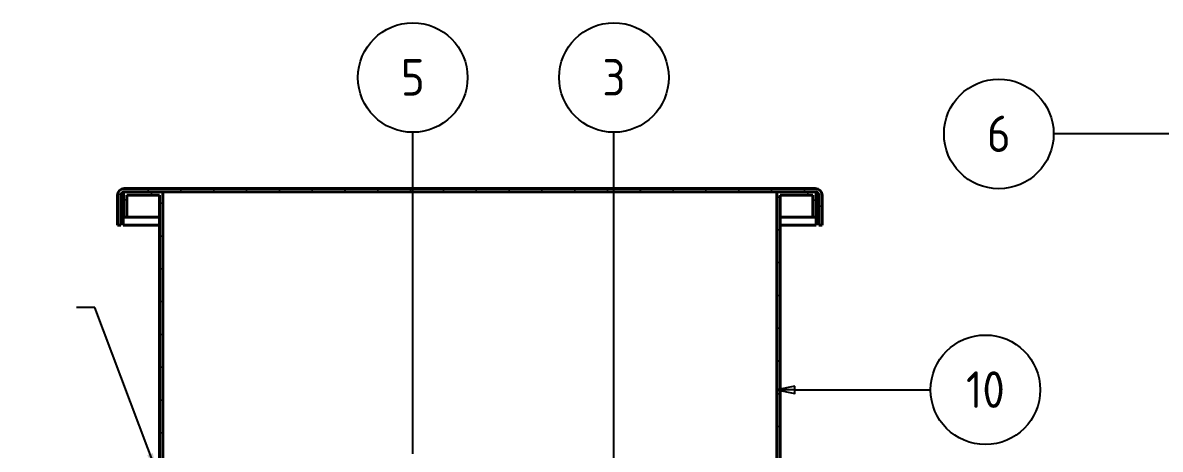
# Model space of a CAD drawing. Header units: millimetres. Extents: x 0 to 4205, y 0 to 2970.
# Drawn here: x 2317 to 3095, y 1574 to 1866 of the extents above; entities that cross this region are included whole.
import ezdxf

# ---------------------------------------------------------------- set-up
doc = ezdxf.new("R2010")
doc.units = ezdxf.units.MM
doc.header["$LTSCALE"] = 5
for name, color, linetype, lineweight in [('가시적인 것(ISO)', 3, 'Continuous', 40), ('기호(ISO)', 5, 'Continuous', 25), ('해치(ISO)', 7, 'Continuous', 18)]:
    doc.layers.add(name, color=color, linetype=linetype, lineweight=lineweight)
doc.styles.add('부품번호텍스트_PSTEK_POSCO', font='isocp.shx')
doc.styles.add('치수 텍스트_PSTEK_POSCO', font='isocp.shx')
doc.dimstyles.new('치수_PSTEK_POSCO$7', dxfattribs={"dimscale": 5, "dimtxt": 3.5, "dimasz": 2.5, "dimexe": 2, "dimexo": 2.5, "dimgap": 1, "dimtad": 1, "dimrnd": 1e-08, "dimdsep": 46, "dimtxsty": '치수 텍스트_PSTEK_POSCO', "dimcen": 0.09, "dimdle": 10, "dimclrd": 7, "dimclre": 7, "dimclrt": 2, "dimadec": 1, "dimazin": 2, "dimtfac": 1, "dimtmove": 0, "dimatfit": 3, "dimfxl": 0, "dimtolj": 1, "dimlwd": -1, "dimlwe": -1, "dimarcsym": 0})
pattern_1 = [(135.0002, (0, 0), (-11.22528, -11.22536), [])]

msp = doc.modelspace()

# ---------------------------------------------------------------- hatches: boundary and pattern name
at = {"layer": '해치(ISO)'}
h = msp.add_hatch(dxfattribs=at)
h.set_pattern_fill('ANSI31', color=256, scale=127, angle=90.00021, style=0)
h.set_pattern_definition(pattern_1)
edge = h.paths.add_edge_path()
edge.add_line((2383.866, 1727.062), (2383.866, 1747.462))
edge.add_ellipse((2386.166, 1747.462), major_axis=(-2.3, 0), ratio=1, start_angle=285.121665, end_angle=360, ccw=False)
edge.add_ellipse((2386.166, 1747.462), major_axis=(-0.6, 2.22), ratio=1, start_angle=344.878335, end_angle=360, ccw=False)
edge.add_line((2386.166, 1749.762), (2412.566, 1749.762))
edge.add_line((2412.566, 1749.762), (2832.566, 1749.762))
edge.add_line((2832.566, 1749.762), (2858.966, 1749.762))
edge.add_ellipse((2858.966, 1747.462), major_axis=(0, 2.3), ratio=1, start_angle=344.878335, end_angle=360, ccw=False)
edge.add_ellipse((2858.966, 1747.462), major_axis=(0.6, 2.22), ratio=1, start_angle=285.121665, end_angle=360, ccw=False)
edge.add_line((2861.266, 1747.462), (2861.266, 1727.062))
edge.add_line((2861.266, 1727.062), (2863.566, 1727.062))
edge.add_line((2863.566, 1727.062), (2863.566, 1747.462))
edge.add_ellipse((2858.966, 1747.462), major_axis=(4.6, 0), ratio=1, start_angle=0, end_angle=90)
edge.add_line((2858.966, 1752.062), (2386.166, 1752.062))
edge.add_ellipse((2386.166, 1747.462), major_axis=(0, 4.6), ratio=1, start_angle=0, end_angle=90)
edge.add_line((2381.566, 1747.462), (2381.566, 1727.062))
edge.add_line((2381.566, 1727.062), (2383.866, 1727.062))
h = msp.add_hatch(dxfattribs=at)
h.set_pattern_fill('ANSI31', color=256, scale=127, angle=90.00021, style=0)
h.set_pattern_definition(pattern_1)
h.paths.add_polyline_path([(2387.866, 1732.462), (2387.866, 1747.462), (2410.266, 1747.462), (2410.266, 1558.512), (2360.266, 1558.512), (2360.266, 1554.765), (2376.358, 1554.262), (2412.566, 1554.262), (2412.566, 1749.762), (2386.166, 1749.762), (2385.566, 1749.762), (2385.566, 1749.682), (2385.566, 1732.462)])
h.paths.add_polyline_path([(2392.566, 1449.762), (2392.566, 1452.062), (2377.566, 1452.062), (2377.566, 1436.762), (2379.866, 1436.762), (2379.866, 1449.762), (2382.566, 1449.762)])
h.paths.add_polyline_path([(2402.566, 1452.062), (2402.566, 1449.762), (2412.566, 1449.762), (2412.566, 1525.262), (2376.358, 1525.262), (2360.266, 1524.759), (2360.266, 1521.012), (2410.266, 1521.012), (2410.266, 1452.062)])
h.paths.add_polyline_path([(2842.566, 1449.762), (2842.566, 1452.062), (2834.866, 1452.062), (2834.866, 1747.462), (2857.266, 1747.462), (2857.266, 1732.462), (2859.566, 1732.462), (2859.566, 1749.682), (2859.566, 1749.762), (2858.966, 1749.762), (2832.566, 1749.762), (2832.566, 1449.762)])
h.paths.add_polyline_path([(2852.566, 1452.062), (2852.566, 1449.762), (2862.566, 1449.762), (2865.266, 1449.762), (2865.266, 1436.762), (2867.566, 1436.762), (2867.566, 1452.062)])

# ---------------------------------------------------------------- linework, layer by layer
at = {"layer": '가시적인 것(ISO)'}
for p, q in [((2858.966, 1752.062), (2386.166, 1752.062)), ((2381.566, 1747.462), (2381.566, 1727.062)), ((2383.866, 1727.062), (2383.866, 1747.462)), ((2385.566, 1747.462), (2385.492, 1747.462)), ((2385.492, 1747.462), (2385.492, 1727.062)), ((2412.566, 1749.762), (2385.566, 1749.762)), ((2385.566, 1749.762), (2385.566, 1732.462)), ((2386.166, 1749.762), (2858.966, 1749.762)), ((2387.866, 1732.462), (2387.866, 1747.462)), ((2387.866, 1747.462), (2410.266, 1747.462)), ((2410.266, 1747.462), (2410.266, 1558.512)), ((2412.566, 1554.262), (2412.566, 1749.762)), ((2859.566, 1749.762), (2832.566, 1749.762)), ((2832.566, 1749.762), (2832.566, 1449.762)), ((2834.866, 1452.062), (2834.866, 1747.462)), ((2834.866, 1747.462), (2857.266, 1747.462)), ((2857.266, 1747.462), (2857.266, 1732.462)), ((2859.566, 1732.462), (2859.566, 1749.762)), ((2859.566, 1747.462), (2859.639, 1747.462)), ((2859.639, 1747.462), (2859.639, 1727.062)), ((2861.266, 1747.462), (2861.266, 1727.062)), ((2863.566, 1727.062), (2863.566, 1747.462)), ((2385.566, 1732.462), (2387.866, 1732.462)), ((2410.266, 1732.462), (2387.866, 1732.462)), ((2857.266, 1732.462), (2834.866, 1732.462)), ((2857.266, 1732.462), (2859.566, 1732.462)), ((2381.566, 1727.062), (2383.866, 1727.062)), ((2385.492, 1727.062), (2410.266, 1727.062)), ((2834.866, 1727.062), (2859.639, 1727.062)), ((2861.266, 1727.062), (2863.566, 1727.062))]:
    msp.add_line(p, q, dxfattribs=at)
for centre, radius, start, end in [((2386.166, 1747.462), 4.6, 90, 180), ((2858.966, 1747.462), 4.6, 0, 90), ((2386.166, 1747.462), 2.3, 90, 180), ((2858.966, 1747.462), 2.3, 0, 90)]:
    msp.add_arc(centre, radius, start, end, dxfattribs=at)
at = {"layer": '기호(ISO)', "color": 7}
for p, q in [((2583.566, 1570.362), (2583.566, 1790.557)), ((2721.202, 1562.183), (2721.202, 1790.557)), ((3224.643, 1789.445), (3022.018, 1789.445)), ((2845.066, 1616.78), (2832.566, 1614.28)), ((2845.066, 1614.28), (2832.566, 1614.28)), ((2832.566, 1614.28), (2845.066, 1611.78)), ((2845.066, 1611.78), (2845.066, 1616.78)), ((2845.066, 1614.28), (2937.834, 1614.28))]:
    msp.add_line(p, q, dxfattribs=at)
at = {"layer": '기호(ISO)', "color": 7, "flags": 128}
msp.add_lwpolyline([(2845.066, 1616.78), (2832.566, 1614.28), (2845.066, 1611.78), (2845.066, 1616.78)], dxfattribs=at)
at = {"layer": '기호(ISO)'}
for centre in [(2583.566, 1828.057), (2721.202, 1828.057), (2984.518, 1789.445), (2975.334, 1614.28)]:
    msp.add_circle(centre, 37.5, dxfattribs=at)
at = {"layer": '기호(ISO)', "color": 7}
msp.add_solid([(2845.066, 1616.78), (2832.566, 1614.28), (2845.066, 1611.78), (2845.066, 1616.78)], dxfattribs=at)

# ---------------------------------------------------------------- texts
at = {"layer": '기호(ISO)', "color": 7, "char_height": 25, "attachment_point": 5, "style": '부품번호텍스트_PSTEK_POSCO'}
for s, insert in [('5', (2583.566, 1828.176)), ('3', (2721.202, 1828.176)), ('6', (2984.518, 1789.565)), ('10', (2975.334, 1614.399))]:
    msp.add_mtext(s, dxfattribs=dict(at, insert=insert))

# ---------------------------------------------------------------- leaders
at = {"layer": '기호(ISO)', "color": 7, "annotation_type": 0, "has_hookline": 1, "hookline_direction": 1, "text_width": 198.589}
msp.add_leader([(2408.19, 1558.512), (2366.023, 1670.563), (2353.523, 1670.563)], dimstyle='치수_PSTEK_POSCO$7', override={"dimtad": 0}, dxfattribs=at)

doc.saveas('drawing.dxf')
